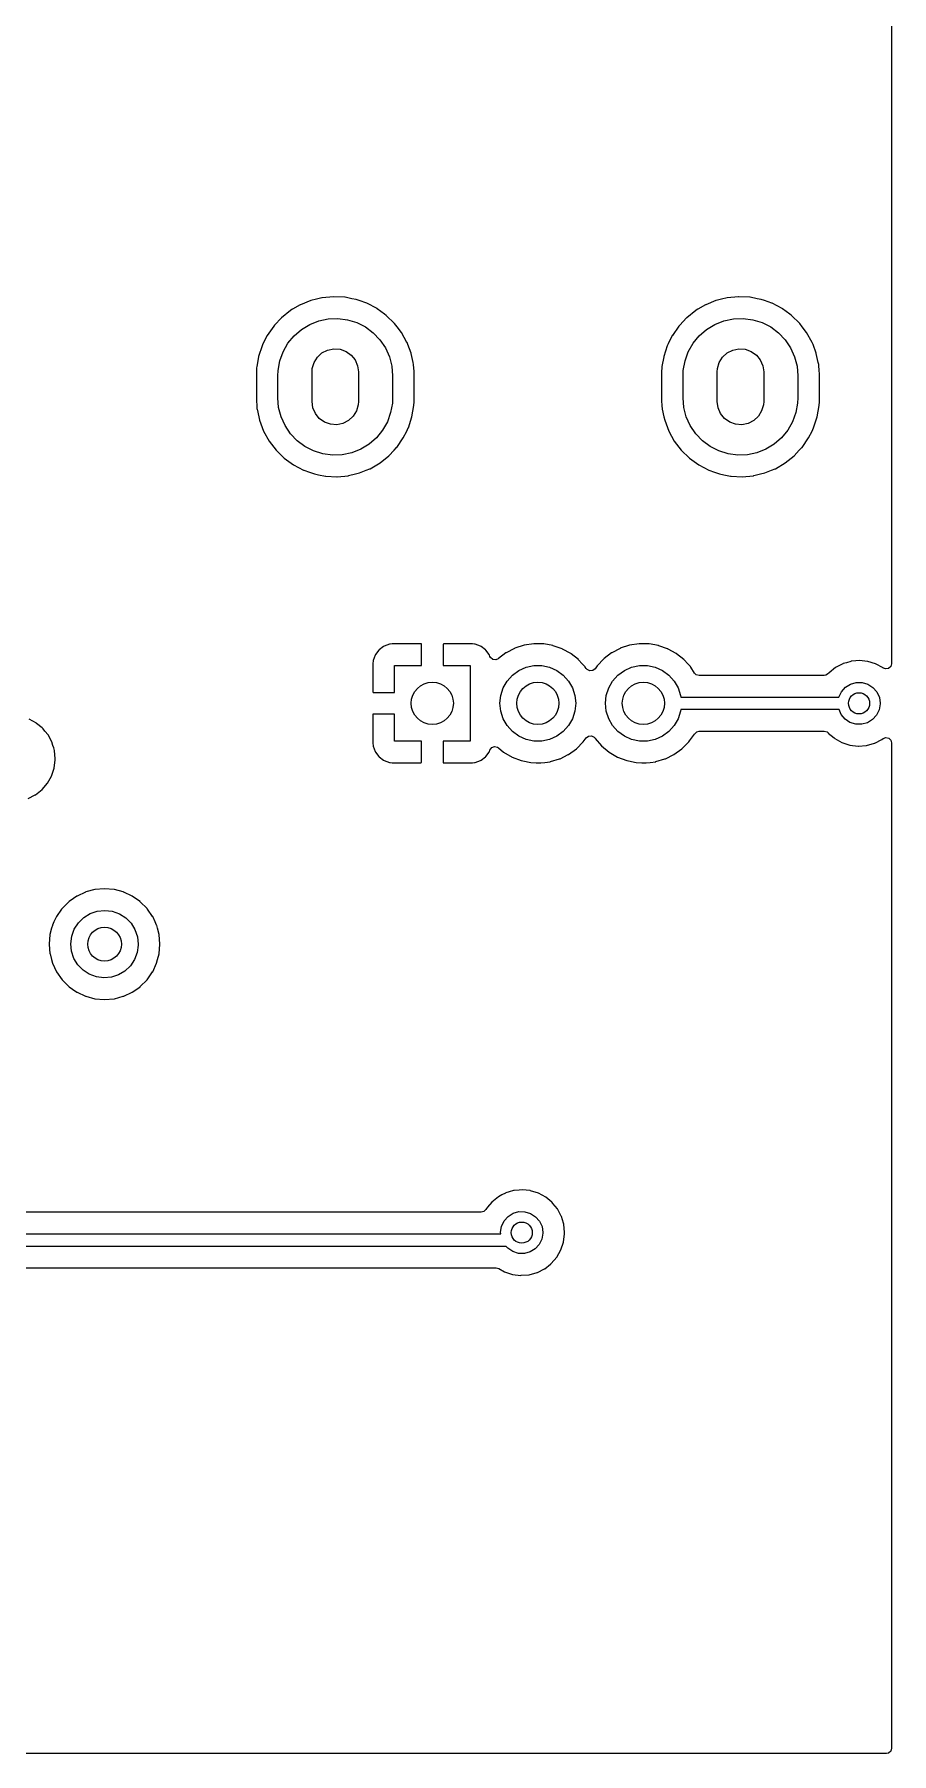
# Model space of a CAD drawing. Extents: x 123 to 292, y -246 to -33.
# Drawn here: x 271.79 to 292.1, y -246.12 to -205.4 of the extents above; entities that cross this region are included whole.
import ezdxf

# ---------------------------------------------------------------- set-up
doc = ezdxf.new("R2010")
doc.units = 0
doc.layers.add('BLACK', color=7, linetype='CONTINUOUS')

msp = doc.modelspace()

# ---------------------------------------------------------------- linework, layer by layer
at = {"layer": 'BLACK', "linetype": 'CONTINUOUS'}
for p, q in [((292.099, -117.357), (292.099, -220.306)), ((278.338, -211.703), (278.095, -211.801)), ((278.342, -211.701), (278.338, -211.703)), ((278.338, -211.703), (278.338, -211.703)), ((278.471, -211.67), (278.342, -211.701)), ((278.601, -211.638), (278.471, -211.67)), ((278.606, -211.637), (278.601, -211.638)), ((278.601, -211.638), (278.601, -211.638)), ((278.875, -211.611), (278.606, -211.637)), ((278.88, -211.611), (278.875, -211.611)), ((279.142, -211.624), (278.88, -211.611)), ((278.88, -211.611), (278.88, -211.611)), ((279.146, -211.624), (279.142, -211.624)), ((279.142, -211.624), (279.142, -211.624)), ((279.151, -211.625), (279.146, -211.624)), ((279.314, -211.658), (279.151, -211.625)), ((279.151, -211.625), (279.151, -211.625)), ((279.412, -211.677), (279.314, -211.658)), ((279.486, -211.703), (279.412, -211.677)), ((279.664, -211.766), (279.486, -211.703)), ((279.668, -211.767), (279.664, -211.766)), ((279.664, -211.766), (279.664, -211.766)), ((279.908, -211.893), (279.668, -211.767)), ((287.938, -211.703), (287.695, -211.801)), ((287.942, -211.701), (287.938, -211.703)), ((287.938, -211.703), (287.938, -211.703)), ((288.071, -211.67), (287.942, -211.701)), ((288.201, -211.638), (288.071, -211.67)), ((288.206, -211.637), (288.201, -211.638)), ((288.201, -211.638), (288.201, -211.638)), ((288.475, -211.611), (288.206, -211.637)), ((288.48, -211.611), (288.475, -211.611)), ((288.742, -211.624), (288.48, -211.611)), ((288.48, -211.611), (288.48, -211.611)), ((288.746, -211.624), (288.742, -211.624)), ((288.742, -211.624), (288.742, -211.624)), ((288.751, -211.625), (288.746, -211.624)), ((288.914, -211.658), (288.751, -211.625)), ((288.751, -211.625), (288.751, -211.625)), ((289.012, -211.677), (288.914, -211.658)), ((289.086, -211.703), (289.012, -211.677)), ((289.264, -211.766), (289.086, -211.703)), ((289.268, -211.767), (289.264, -211.766)), ((289.264, -211.766), (289.264, -211.766)), ((289.508, -211.893), (289.268, -211.767)), ((277.642, -212.113), (277.479, -212.287)), ((277.645, -212.109), (277.642, -212.113)), ((277.857, -211.94), (277.645, -212.109)), ((277.869, -211.933), (277.857, -211.94)), ((277.909, -211.91), (277.869, -211.933)), ((278.091, -211.803), (277.909, -211.91)), ((278.095, -211.801), (278.091, -211.803)), ((278.313, -212.266), (278.527, -212.181)), ((278.527, -212.181), (278.752, -212.134)), ((278.752, -212.134), (278.982, -212.126)), ((278.982, -212.126), (279.21, -212.156)), ((279.21, -212.156), (279.43, -212.224)), ((279.912, -211.896), (279.908, -211.893)), ((280.084, -212.022), (279.912, -211.896)), ((280.127, -212.053), (280.084, -212.022)), ((280.321, -212.243), (280.127, -212.053)), ((287.242, -212.113), (287.079, -212.287)), ((287.245, -212.109), (287.242, -212.113)), ((287.457, -211.94), (287.245, -212.109)), ((287.469, -211.933), (287.457, -211.94)), ((287.509, -211.91), (287.469, -211.933)), ((287.691, -211.803), (287.509, -211.91)), ((287.695, -211.801), (287.691, -211.803)), ((287.913, -212.266), (288.127, -212.181)), ((288.127, -212.181), (288.352, -212.134)), ((288.352, -212.134), (288.582, -212.126)), ((288.582, -212.126), (288.81, -212.156)), ((288.81, -212.156), (289.03, -212.224)), ((289.512, -211.896), (289.508, -211.893)), ((289.684, -212.022), (289.512, -211.896)), ((289.727, -212.053), (289.684, -212.022)), ((289.921, -212.243), (289.727, -212.053)), ((277.303, -212.534), (277.206, -212.731)), ((277.305, -212.53), (277.303, -212.534)), ((277.303, -212.534), (277.303, -212.534)), ((277.46, -212.308), (277.305, -212.53)), ((277.479, -212.287), (277.46, -212.308)), ((277.797, -212.714), (277.943, -212.536)), ((277.943, -212.536), (278.117, -212.385)), ((278.117, -212.385), (278.313, -212.266)), ((279.43, -212.224), (279.635, -212.328)), ((279.635, -212.328), (279.819, -212.465)), ((279.819, -212.465), (279.978, -212.632)), ((280.324, -212.246), (280.321, -212.243)), ((280.382, -212.322), (280.324, -212.246)), ((280.324, -212.246), (280.324, -212.246)), ((280.486, -212.458), (280.382, -212.322)), ((280.617, -212.695), (280.486, -212.458)), ((286.903, -212.534), (286.806, -212.731)), ((286.905, -212.53), (286.903, -212.534)), ((286.903, -212.534), (286.903, -212.534)), ((287.06, -212.308), (286.905, -212.53)), ((287.079, -212.287), (287.06, -212.308)), ((287.397, -212.714), (287.543, -212.536)), ((287.543, -212.536), (287.717, -212.385)), ((287.717, -212.385), (287.913, -212.266)), ((289.03, -212.224), (289.235, -212.328)), ((289.235, -212.328), (289.419, -212.465)), ((289.419, -212.465), (289.578, -212.632)), ((289.924, -212.246), (289.921, -212.243)), ((289.982, -212.322), (289.924, -212.246)), ((289.924, -212.246), (289.924, -212.246)), ((290.086, -212.458), (289.982, -212.322)), ((290.217, -212.695), (290.086, -212.458)), ((277.185, -212.773), (277.1, -213.031)), ((277.206, -212.731), (277.185, -212.773)), ((277.605, -213.13), (277.683, -212.914)), ((277.683, -212.914), (277.797, -212.714)), ((278.494, -213.043), (278.604, -212.942)), ((278.604, -212.942), (278.737, -212.875)), ((278.737, -212.875), (278.883, -212.845)), ((278.883, -212.845), (279.032, -212.856)), ((279.032, -212.856), (279.173, -212.907)), ((279.173, -212.907), (279.295, -212.993)), ((279.295, -212.993), (279.388, -213.109)), ((279.978, -212.632), (280.106, -212.823)), ((280.106, -212.823), (280.201, -213.032)), ((280.619, -212.699), (280.617, -212.695)), ((280.637, -212.747), (280.619, -212.699)), ((280.619, -212.699), (280.619, -212.699)), ((280.713, -212.949), (280.637, -212.747)), ((280.714, -212.953), (280.713, -212.949)), ((280.762, -213.17), (280.714, -212.953)), ((280.714, -212.953), (280.714, -212.953)), ((286.785, -212.773), (286.7, -213.031)), ((286.806, -212.731), (286.785, -212.773)), ((287.205, -213.13), (287.283, -212.914)), ((287.283, -212.914), (287.397, -212.714)), ((288.094, -213.043), (288.204, -212.942)), ((288.204, -212.942), (288.337, -212.875)), ((288.337, -212.875), (288.483, -212.845)), ((288.483, -212.845), (288.632, -212.856)), ((288.632, -212.856), (288.773, -212.907)), ((288.773, -212.907), (288.895, -212.993)), ((288.895, -212.993), (288.988, -213.109)), ((289.578, -212.632), (289.706, -212.823)), ((289.706, -212.823), (289.801, -213.032)), ((290.219, -212.699), (290.217, -212.695)), ((290.237, -212.747), (290.219, -212.699)), ((290.219, -212.699), (290.219, -212.699)), ((290.313, -212.949), (290.237, -212.747)), ((290.314, -212.953), (290.313, -212.949)), ((290.362, -213.17), (290.314, -212.953)), ((290.314, -212.953), (290.314, -212.953)), ((277.054, -213.298), (277.049, -213.384)), ((277.049, -213.384), (277.049, -214.073)), ((277.059, -213.265), (277.054, -213.298)), ((277.099, -213.035), (277.059, -213.265)), ((277.1, -213.031), (277.099, -213.035)), ((277.099, -213.035), (277.099, -213.035)), ((277.558, -213.484), (277.564, -213.356)), ((277.564, -213.356), (277.605, -213.13)), ((278.368, -213.394), (278.374, -213.314)), ((278.368, -214.094), (278.368, -213.394)), ((278.374, -213.314), (278.416, -213.17)), ((278.416, -213.17), (278.494, -213.043)), ((279.388, -213.109), (279.448, -213.246)), ((279.448, -213.246), (279.468, -213.394)), ((279.468, -213.394), (279.468, -214.094)), ((280.201, -213.032), (280.259, -213.255)), ((280.259, -213.255), (280.278, -213.484)), ((280.772, -213.214), (280.762, -213.17)), ((280.772, -213.218), (280.772, -213.214)), ((280.784, -213.385), (280.772, -213.218)), ((280.786, -213.415), (280.784, -213.385)), ((280.786, -214.104), (280.786, -213.415)), ((286.654, -213.298), (286.649, -213.384)), ((286.649, -213.384), (286.649, -214.073)), ((286.659, -213.265), (286.654, -213.298)), ((286.699, -213.035), (286.659, -213.265)), ((286.7, -213.031), (286.699, -213.035)), ((286.699, -213.035), (286.699, -213.035)), ((287.158, -213.484), (287.164, -213.356)), ((287.164, -213.356), (287.205, -213.13)), ((287.968, -213.394), (287.974, -213.314)), ((287.968, -214.094), (287.968, -213.394)), ((287.974, -213.314), (288.016, -213.17)), ((288.016, -213.17), (288.094, -213.043)), ((288.988, -213.109), (289.048, -213.246)), ((289.048, -213.246), (289.068, -213.394)), ((289.068, -213.394), (289.068, -214.094)), ((289.801, -213.032), (289.859, -213.255)), ((289.859, -213.255), (289.878, -213.484)), ((290.372, -213.214), (290.362, -213.17)), ((290.372, -213.218), (290.372, -213.214)), ((290.384, -213.385), (290.372, -213.218)), ((290.387, -213.415), (290.384, -213.385)), ((290.387, -214.104), (290.387, -213.415)), ((277.558, -214.004), (277.558, -213.484)), ((280.278, -213.484), (280.278, -214.004)), ((287.158, -214.004), (287.158, -213.484)), ((289.878, -213.484), (289.878, -214.004)), ((277.049, -214.073), (277.05, -214.075)), ((277.05, -214.075), (277.05, -214.075)), ((277.05, -214.075), (277.058, -214.186)), ((277.058, -214.186), (277.064, -214.274)), ((277.577, -214.233), (277.558, -214.004)), ((278.388, -214.242), (278.368, -214.094)), ((279.462, -214.174), (279.42, -214.318)), ((279.468, -214.094), (279.462, -214.174)), ((280.272, -214.132), (280.231, -214.358)), ((280.278, -214.004), (280.272, -214.132)), ((280.736, -214.457), (280.782, -214.19)), ((280.782, -214.19), (280.786, -214.104)), ((286.649, -214.073), (286.65, -214.075)), ((286.65, -214.075), (286.658, -214.186)), ((286.65, -214.075), (286.65, -214.075)), ((286.658, -214.186), (286.664, -214.274)), ((287.177, -214.233), (287.158, -214.004)), ((287.988, -214.242), (287.968, -214.094)), ((289.062, -214.174), (289.02, -214.318)), ((289.068, -214.094), (289.062, -214.174)), ((289.872, -214.132), (289.831, -214.358)), ((289.878, -214.004), (289.872, -214.132)), ((290.336, -214.457), (290.382, -214.19)), ((290.382, -214.19), (290.387, -214.104)), ((277.064, -214.274), (277.065, -214.279)), ((277.065, -214.279), (277.065, -214.279)), ((277.065, -214.279), (277.104, -214.457)), ((277.104, -214.457), (277.123, -214.539)), ((277.123, -214.539), (277.219, -214.793)), ((277.635, -214.456), (277.577, -214.233)), ((277.73, -214.665), (277.635, -214.456)), ((278.448, -214.379), (278.388, -214.242)), ((278.541, -214.495), (278.448, -214.379)), ((278.663, -214.581), (278.541, -214.495)), ((278.804, -214.632), (278.663, -214.581)), ((278.953, -214.643), (278.804, -214.632)), ((279.099, -214.613), (278.953, -214.643)), ((279.232, -214.546), (279.099, -214.613)), ((279.342, -214.445), (279.232, -214.546)), ((279.42, -214.318), (279.342, -214.445)), ((280.153, -214.574), (280.039, -214.774)), ((280.231, -214.358), (280.153, -214.574)), ((280.651, -214.715), (280.736, -214.457)), ((286.664, -214.274), (286.665, -214.279)), ((286.665, -214.279), (286.665, -214.279)), ((286.665, -214.279), (286.704, -214.457)), ((286.704, -214.457), (286.723, -214.539)), ((286.723, -214.539), (286.819, -214.793)), ((287.235, -214.456), (287.177, -214.233)), ((287.33, -214.665), (287.235, -214.456)), ((288.048, -214.379), (287.988, -214.242)), ((288.141, -214.495), (288.048, -214.379)), ((288.263, -214.581), (288.141, -214.495)), ((288.404, -214.632), (288.263, -214.581)), ((288.553, -214.643), (288.404, -214.632)), ((288.699, -214.613), (288.553, -214.643)), ((288.832, -214.546), (288.699, -214.613)), ((288.942, -214.445), (288.832, -214.546)), ((289.02, -214.318), (288.942, -214.445)), ((289.753, -214.574), (289.639, -214.774)), ((289.831, -214.358), (289.753, -214.574)), ((290.251, -214.715), (290.336, -214.457)), ((277.219, -214.793), (277.35, -215.03)), ((277.35, -215.03), (277.515, -215.245)), ((277.858, -214.856), (277.73, -214.665)), ((278.017, -215.023), (277.858, -214.856)), ((278.201, -215.16), (278.017, -215.023)), ((279.893, -214.952), (279.719, -215.103)), ((280.039, -214.774), (279.893, -214.952)), ((280.376, -215.18), (280.531, -214.958)), ((280.531, -214.958), (280.613, -214.793)), ((280.613, -214.793), (280.649, -214.719)), ((280.649, -214.719), (280.651, -214.715)), ((280.649, -214.719), (280.649, -214.719)), ((286.819, -214.793), (286.95, -215.03)), ((286.95, -215.03), (287.115, -215.245)), ((287.458, -214.856), (287.33, -214.665)), ((287.617, -215.023), (287.458, -214.856)), ((287.801, -215.16), (287.617, -215.023)), ((289.493, -214.952), (289.319, -215.103)), ((289.639, -214.774), (289.493, -214.952)), ((289.976, -215.18), (290.131, -214.958)), ((290.131, -214.958), (290.213, -214.793)), ((290.213, -214.793), (290.249, -214.719)), ((290.249, -214.719), (290.251, -214.715)), ((290.249, -214.719), (290.249, -214.719)), ((277.515, -215.245), (277.709, -215.435)), ((277.709, -215.435), (277.928, -215.595)), ((278.406, -215.264), (278.201, -215.16)), ((278.626, -215.332), (278.406, -215.264)), ((278.854, -215.362), (278.626, -215.332)), ((279.084, -215.354), (278.854, -215.362)), ((279.309, -215.307), (279.084, -215.354)), ((279.523, -215.222), (279.309, -215.307)), ((279.719, -215.103), (279.523, -215.222)), ((279.979, -215.548), (280.191, -215.379)), ((280.191, -215.379), (280.312, -215.249)), ((280.312, -215.249), (280.373, -215.184)), ((280.373, -215.184), (280.376, -215.18)), ((280.373, -215.184), (280.373, -215.184)), ((287.115, -215.245), (287.309, -215.435)), ((287.309, -215.435), (287.528, -215.595)), ((288.006, -215.264), (287.801, -215.16)), ((288.226, -215.332), (288.006, -215.264)), ((288.454, -215.362), (288.226, -215.332)), ((288.684, -215.354), (288.454, -215.362)), ((288.909, -215.307), (288.684, -215.354)), ((289.123, -215.222), (288.909, -215.307)), ((289.319, -215.103), (289.123, -215.222)), ((289.579, -215.548), (289.791, -215.379)), ((289.791, -215.379), (289.912, -215.249)), ((289.912, -215.249), (289.973, -215.184)), ((289.973, -215.184), (289.976, -215.18)), ((289.973, -215.184), (289.973, -215.184)), ((277.928, -215.595), (278.168, -215.721)), ((278.168, -215.721), (278.172, -215.722)), ((278.172, -215.722), (278.172, -215.722)), ((278.172, -215.722), (278.305, -215.769)), ((278.305, -215.769), (278.424, -215.811)), ((278.424, -215.811), (278.522, -215.83)), ((278.522, -215.83), (278.685, -215.863)), ((278.961, -215.877), (279.23, -215.851)), ((279.23, -215.851), (279.235, -215.85)), ((279.235, -215.85), (279.395, -215.811)), ((279.235, -215.85), (279.235, -215.85)), ((279.395, -215.811), (279.494, -215.787)), ((279.494, -215.787), (279.653, -215.722)), ((279.653, -215.722), (279.741, -215.687)), ((279.741, -215.687), (279.745, -215.685)), ((279.741, -215.687), (279.741, -215.687)), ((279.745, -215.685), (279.979, -215.548)), ((287.528, -215.595), (287.768, -215.721)), ((287.768, -215.721), (287.772, -215.722)), ((287.772, -215.722), (287.772, -215.722)), ((287.772, -215.722), (287.905, -215.769)), ((287.905, -215.769), (288.024, -215.811)), ((288.024, -215.811), (288.122, -215.83)), ((288.122, -215.83), (288.285, -215.863)), ((288.561, -215.877), (288.83, -215.851)), ((288.83, -215.851), (288.835, -215.85)), ((288.835, -215.85), (288.995, -215.811)), ((288.835, -215.85), (288.835, -215.85)), ((288.995, -215.811), (289.094, -215.787)), ((289.094, -215.787), (289.253, -215.722)), ((289.253, -215.722), (289.341, -215.687)), ((289.341, -215.687), (289.345, -215.685)), ((289.341, -215.687), (289.341, -215.687)), ((289.345, -215.685), (289.579, -215.548)), ((278.685, -215.863), (278.685, -215.863)), ((278.685, -215.863), (278.69, -215.864)), ((278.69, -215.864), (278.694, -215.864)), ((278.694, -215.864), (278.694, -215.864)), ((278.694, -215.864), (278.956, -215.877)), ((278.956, -215.877), (278.956, -215.877)), ((278.956, -215.877), (278.961, -215.877)), ((288.285, -215.863), (288.285, -215.863)), ((288.285, -215.863), (288.29, -215.864)), ((288.29, -215.864), (288.294, -215.864)), ((288.294, -215.864), (288.294, -215.864)), ((288.294, -215.864), (288.556, -215.877)), ((288.556, -215.877), (288.556, -215.877)), ((288.556, -215.877), (288.561, -215.877)), ((280.064, -219.899), (279.962, -219.976)), ((280.08, -219.891), (280.064, -219.899)), ((280.2, -219.846), (280.08, -219.891)), ((280.216, -219.842), (280.2, -219.846)), ((280.267, -219.836), (280.216, -219.842)), ((280.273, -219.836), (280.267, -219.836)), ((280.95, -219.836), (280.273, -219.836)), ((280.958, -219.838), (280.95, -219.836)), ((280.96, -219.839), (280.958, -219.838)), ((280.964, -219.854), (280.96, -219.839)), ((280.964, -220.344), (280.964, -219.854)), ((281.474, -219.842), (281.472, -219.85)), ((281.472, -219.85), (281.472, -220.344)), ((281.475, -219.84), (281.474, -219.842)), ((281.49, -219.836), (281.475, -219.84)), ((282.163, -219.836), (281.49, -219.836)), ((282.169, -219.836), (282.163, -219.836)), ((282.22, -219.842), (282.169, -219.836)), ((282.236, -219.846), (282.22, -219.842)), ((282.356, -219.891), (282.236, -219.846)), ((282.372, -219.899), (282.356, -219.891)), ((282.474, -219.976), (282.372, -219.899)), ((283.39, -219.869), (283.17, -219.941)), ((283.619, -219.834), (283.39, -219.869)), ((283.625, -219.834), (283.619, -219.834)), ((283.774, -219.836), (283.625, -219.834)), ((283.625, -219.834), (283.625, -219.834)), ((283.851, -219.837), (283.774, -219.836)), ((283.856, -219.838), (283.851, -219.837)), ((284.074, -219.877), (283.856, -219.838)), ((283.856, -219.838), (283.856, -219.838)), ((284.079, -219.878), (284.074, -219.877)), ((284.074, -219.877), (284.074, -219.877)), ((284.084, -219.879), (284.079, -219.878)), ((284.292, -219.953), (284.084, -219.879)), ((284.084, -219.879), (284.084, -219.879)), ((285.89, -219.869), (285.67, -219.941)), ((286.119, -219.834), (285.89, -219.869)), ((286.125, -219.834), (286.119, -219.834)), ((286.274, -219.836), (286.125, -219.834)), ((286.125, -219.834), (286.125, -219.834)), ((286.351, -219.837), (286.274, -219.836)), ((286.356, -219.838), (286.351, -219.837)), ((286.574, -219.877), (286.356, -219.838)), ((286.356, -219.838), (286.356, -219.838)), ((286.579, -219.878), (286.574, -219.877)), ((286.574, -219.877), (286.574, -219.877)), ((286.584, -219.879), (286.579, -219.878)), ((286.792, -219.953), (286.584, -219.879)), ((286.584, -219.879), (286.584, -219.879)), ((279.816, -220.242), (279.81, -220.293)), ((279.81, -220.293), (279.81, -220.299)), ((279.81, -220.299), (279.81, -220.972)), ((279.82, -220.226), (279.816, -220.242)), ((279.865, -220.106), (279.82, -220.226)), ((279.873, -220.09), (279.865, -220.106)), ((279.95, -219.988), (279.873, -220.09)), ((279.962, -219.976), (279.95, -219.988)), ((282.486, -219.988), (282.474, -219.976)), ((282.563, -220.09), (282.486, -219.988)), ((282.571, -220.106), (282.563, -220.09)), ((282.582, -220.134), (282.571, -220.106)), ((282.595, -220.159), (282.582, -220.134)), ((282.649, -220.205), (282.595, -220.159)), ((282.719, -220.214), (282.649, -220.205)), ((282.779, -220.186), (282.719, -220.214)), ((282.78, -220.187), (282.779, -220.186)), ((282.789, -220.18), (282.78, -220.187)), ((282.961, -220.051), (282.789, -220.18)), ((282.965, -220.048), (282.961, -220.051)), ((282.961, -220.051), (282.961, -220.051)), ((282.969, -220.046), (282.965, -220.048)), ((283.166, -219.943), (282.969, -220.046)), ((283.17, -219.941), (283.166, -219.943)), ((283.166, -219.943), (283.166, -219.943)), ((284.297, -219.955), (284.292, -219.953)), ((284.292, -219.953), (284.292, -219.953)), ((284.302, -219.957), (284.297, -219.955)), ((284.496, -220.064), (284.302, -219.957)), ((284.302, -219.957), (284.302, -219.957)), ((284.5, -220.067), (284.496, -220.064)), ((284.496, -220.064), (284.496, -220.064)), ((284.504, -220.07), (284.5, -220.067)), ((284.678, -220.207), (284.504, -220.07)), ((284.504, -220.07), (284.504, -220.07)), ((284.682, -220.21), (284.678, -220.207)), ((284.678, -220.207), (284.678, -220.207)), ((284.769, -220.306), (284.682, -220.21)), ((284.831, -220.374), (284.769, -220.306)), ((285.16, -220.313), (285.12, -220.355)), ((285.242, -220.226), (285.16, -220.313)), ((285.28, -220.187), (285.242, -220.226)), ((285.289, -220.18), (285.28, -220.187)), ((285.461, -220.051), (285.289, -220.18)), ((285.465, -220.048), (285.461, -220.051)), ((285.461, -220.051), (285.461, -220.051)), ((285.469, -220.046), (285.465, -220.048)), ((285.666, -219.943), (285.469, -220.046)), ((285.67, -219.941), (285.666, -219.943)), ((285.666, -219.943), (285.666, -219.943)), ((286.797, -219.955), (286.792, -219.953)), ((286.792, -219.953), (286.792, -219.953)), ((286.802, -219.957), (286.797, -219.955)), ((286.996, -220.064), (286.802, -219.957)), ((286.802, -219.957), (286.802, -219.957)), ((287, -220.067), (286.996, -220.064)), ((286.996, -220.064), (286.996, -220.064)), ((287.004, -220.07), (287, -220.067)), ((287.178, -220.207), (287.004, -220.07)), ((287.004, -220.07), (287.004, -220.07)), ((287.182, -220.21), (287.178, -220.207)), ((287.178, -220.207), (287.178, -220.207)), ((287.269, -220.306), (287.182, -220.21)), ((287.331, -220.374), (287.269, -220.306)), ((290.894, -220.333), (290.773, -220.396)), ((290.943, -220.307), (290.894, -220.333)), ((290.948, -220.304), (290.943, -220.307)), ((290.943, -220.307), (290.943, -220.307)), ((291.027, -220.281), (290.948, -220.304)), ((291.132, -220.25), (291.027, -220.281)), ((291.138, -220.249), (291.132, -220.25)), ((291.132, -220.25), (291.132, -220.25)), ((291.144, -220.248), (291.138, -220.249)), ((291.253, -220.238), (291.144, -220.248)), ((291.144, -220.248), (291.144, -220.248)), ((291.335, -220.231), (291.253, -220.238)), ((291.341, -220.231), (291.335, -220.231)), ((291.526, -220.251), (291.341, -220.231)), ((291.341, -220.231), (291.341, -220.231)), ((291.532, -220.251), (291.526, -220.251)), ((291.526, -220.251), (291.526, -220.251)), ((291.721, -220.31), (291.532, -220.251)), ((291.895, -220.404), (291.721, -220.31)), ((292.099, -220.306), (292.079, -220.374)), ((280.318, -220.99), (280.318, -220.344)), ((280.318, -220.344), (280.964, -220.344)), ((281.472, -220.344), (282.118, -220.344)), ((282.118, -220.344), (282.118, -222.144)), ((282.896, -220.878), (282.99, -220.715)), ((282.99, -220.715), (283.116, -220.575)), ((283.116, -220.575), (283.268, -220.465)), ((283.268, -220.465), (283.44, -220.388)), ((283.44, -220.388), (283.624, -220.349)), ((283.624, -220.349), (283.812, -220.349)), ((283.812, -220.349), (283.996, -220.388)), ((283.996, -220.388), (284.168, -220.465)), ((284.168, -220.465), (284.32, -220.575)), ((284.32, -220.575), (284.446, -220.715)), ((284.446, -220.715), (284.54, -220.878)), ((284.838, -220.382), (284.831, -220.374)), ((284.841, -220.386), (284.838, -220.382)), ((284.863, -220.421), (284.841, -220.386)), ((284.841, -220.386), (284.841, -220.386)), ((284.884, -220.445), (284.863, -220.421)), ((284.947, -220.476), (284.884, -220.445)), ((285.018, -220.468), (284.947, -220.476)), ((285.073, -220.423), (285.018, -220.468)), ((285.12, -220.355), (285.073, -220.423)), ((285.396, -220.878), (285.49, -220.715)), ((285.49, -220.715), (285.616, -220.575)), ((285.616, -220.575), (285.768, -220.465)), ((285.768, -220.465), (285.94, -220.388)), ((285.94, -220.388), (286.124, -220.349)), ((286.124, -220.349), (286.312, -220.349)), ((286.312, -220.349), (286.496, -220.388)), ((286.496, -220.388), (286.668, -220.465)), ((286.668, -220.465), (286.82, -220.575)), ((286.82, -220.575), (286.946, -220.715)), ((286.946, -220.715), (287.04, -220.878)), ((287.338, -220.382), (287.331, -220.374)), ((287.341, -220.386), (287.338, -220.382)), ((287.432, -220.528), (287.341, -220.386)), ((287.341, -220.386), (287.341, -220.386)), ((287.47, -220.565), (287.432, -220.528)), ((287.538, -220.585), (287.47, -220.565)), ((290.505, -220.585), (287.538, -220.585)), ((290.543, -220.58), (290.505, -220.585)), ((290.602, -220.54), (290.543, -220.58)), ((290.615, -220.525), (290.602, -220.54)), ((290.619, -220.52), (290.615, -220.525)), ((290.773, -220.396), (290.619, -220.52)), ((291.899, -220.408), (291.895, -220.404)), ((291.903, -220.41), (291.899, -220.408)), ((291.956, -220.43), (291.903, -220.41)), ((292.026, -220.42), (291.956, -220.43)), ((292.079, -220.374), (292.026, -220.42)), ((279.81, -220.972), (279.814, -220.987)), ((279.814, -220.987), (279.816, -220.988)), ((279.816, -220.988), (279.824, -220.99)), ((279.824, -220.99), (280.318, -220.99)), ((282.818, -221.244), (282.838, -221.057)), ((282.838, -221.057), (282.896, -220.878)), ((284.54, -220.878), (284.598, -221.057)), ((284.598, -221.057), (284.618, -221.244)), ((285.318, -221.244), (285.338, -221.057)), ((285.338, -221.057), (285.396, -220.878)), ((287.04, -220.878), (287.098, -221.057)), ((287.098, -221.057), (287.102, -221.094)), ((287.102, -221.094), (290.852, -221.094)), ((290.852, -221.094), (290.91, -220.969)), ((290.91, -220.969), (291.004, -220.863)), ((291.004, -220.863), (291.124, -220.788)), ((291.124, -220.788), (291.26, -220.749)), ((291.26, -220.749), (291.402, -220.749)), ((291.402, -220.749), (291.538, -220.79)), ((291.538, -220.79), (291.657, -220.867)), ((291.657, -220.867), (291.749, -220.975)), ((291.749, -220.975), (291.808, -221.104)), ((291.808, -221.104), (291.828, -221.244)), ((279.812, -221.504), (279.81, -221.512)), ((279.81, -221.512), (279.81, -222.189)), ((279.813, -221.502), (279.812, -221.504)), ((279.828, -221.498), (279.813, -221.502)), ((280.318, -221.498), (279.828, -221.498)), ((280.318, -222.144), (280.318, -221.498)), ((282.838, -221.431), (282.818, -221.244)), ((282.896, -221.61), (282.838, -221.431)), ((284.598, -221.431), (284.54, -221.61)), ((284.618, -221.244), (284.598, -221.431)), ((285.338, -221.431), (285.318, -221.244)), ((285.396, -221.61), (285.338, -221.431)), ((287.098, -221.431), (287.04, -221.61)), ((287.102, -221.394), (287.098, -221.431)), ((290.853, -221.394), (287.102, -221.394)), ((290.904, -221.508), (290.853, -221.394)), ((290.995, -221.617), (290.904, -221.508)), ((291.743, -221.524), (291.647, -221.629)), ((291.804, -221.396), (291.743, -221.524)), ((291.828, -221.256), (291.804, -221.396)), ((291.828, -221.244), (291.828, -221.256)), ((271.839, -221.715), (271.665, -221.621)), ((271.843, -221.719), (271.839, -221.715)), ((271.973, -221.826), (271.843, -221.719)), ((271.843, -221.719), (271.843, -221.719)), ((271.991, -221.841), (271.973, -221.826)), ((271.995, -221.846), (271.991, -221.841)), ((272.041, -221.903), (271.995, -221.846)), ((271.995, -221.846), (271.995, -221.846)), ((272.116, -221.994), (272.041, -221.903)), ((282.99, -221.773), (282.896, -221.61)), ((283.116, -221.913), (282.99, -221.773)), ((283.268, -222.023), (283.116, -221.913)), ((284.32, -221.913), (284.168, -222.023)), ((284.446, -221.773), (284.32, -221.913)), ((284.54, -221.61), (284.446, -221.773)), ((285.49, -221.773), (285.396, -221.61)), ((285.616, -221.913), (285.49, -221.773)), ((285.768, -222.023), (285.616, -221.913)), ((286.82, -221.913), (286.668, -222.023)), ((286.946, -221.773), (286.82, -221.913)), ((287.04, -221.61), (286.946, -221.773)), ((287.429, -221.972), (287.432, -221.967)), ((287.432, -221.967), (287.434, -221.964)), ((287.434, -221.964), (287.486, -221.916)), ((287.486, -221.916), (287.542, -221.903)), ((287.542, -221.903), (290.502, -221.903)), ((290.502, -221.903), (290.571, -221.923)), ((290.571, -221.923), (290.593, -221.941)), ((290.593, -221.941), (290.595, -221.943)), ((290.595, -221.943), (290.599, -221.948)), ((290.599, -221.948), (290.67, -222.008)), ((291.113, -221.695), (290.995, -221.617)), ((291.248, -221.738), (291.113, -221.695)), ((291.39, -221.74), (291.248, -221.738)), ((291.527, -221.703), (291.39, -221.74)), ((291.647, -221.629), (291.527, -221.703)), ((272.209, -222.169), (272.116, -221.994)), ((272.215, -222.189), (272.209, -222.169)), ((272.231, -222.242), (272.215, -222.189)), ((272.248, -222.298), (272.231, -222.242)), ((272.266, -222.358), (272.248, -222.298)), ((272.285, -222.555), (272.266, -222.358)), ((279.81, -222.189), (279.81, -222.195)), ((279.81, -222.195), (279.816, -222.246)), ((279.816, -222.246), (279.82, -222.262)), ((279.82, -222.262), (279.865, -222.382)), ((280.964, -222.144), (280.318, -222.144)), ((280.964, -222.638), (280.964, -222.144)), ((282.118, -222.144), (281.472, -222.144)), ((281.472, -222.144), (281.472, -222.634)), ((282.571, -222.382), (282.583, -222.35)), ((282.583, -222.35), (282.626, -222.293)), ((282.626, -222.293), (282.692, -222.269)), ((282.692, -222.269), (282.762, -222.284)), ((282.762, -222.284), (282.782, -222.297)), ((282.782, -222.297), (282.907, -222.402)), ((283.44, -222.1), (283.268, -222.023)), ((283.624, -222.139), (283.44, -222.1)), ((283.812, -222.139), (283.624, -222.139)), ((283.996, -222.1), (283.812, -222.139)), ((284.168, -222.023), (283.996, -222.1)), ((284.442, -222.458), (284.63, -222.323)), ((284.63, -222.323), (284.794, -222.16)), ((284.794, -222.16), (284.863, -222.064)), ((284.863, -222.064), (284.919, -222.02)), ((284.919, -222.02), (284.99, -222.014)), ((284.99, -222.014), (285.053, -222.047)), ((285.053, -222.047), (285.073, -222.072)), ((285.073, -222.072), (285.075, -222.074)), ((285.075, -222.074), (285.075, -222.074)), ((285.075, -222.074), (285.078, -222.079)), ((285.078, -222.079), (285.229, -222.254)), ((285.229, -222.254), (285.407, -222.402)), ((285.94, -222.1), (285.768, -222.023)), ((286.124, -222.139), (285.94, -222.1)), ((286.312, -222.139), (286.124, -222.139)), ((286.496, -222.1), (286.312, -222.139)), ((286.668, -222.023), (286.496, -222.1)), ((286.942, -222.458), (287.13, -222.323)), ((287.13, -222.323), (287.294, -222.16)), ((287.294, -222.16), (287.314, -222.132)), ((287.314, -222.132), (287.426, -221.976)), ((287.426, -221.976), (287.429, -221.972)), ((287.426, -221.976), (287.426, -221.976)), ((290.67, -222.008), (290.735, -222.064)), ((290.735, -222.064), (290.75, -222.076)), ((290.75, -222.076), (290.922, -222.173)), ((290.922, -222.173), (291.11, -222.234)), ((291.11, -222.234), (291.307, -222.257)), ((291.307, -222.257), (291.313, -222.257)), ((291.313, -222.257), (291.498, -222.242)), ((291.313, -222.257), (291.313, -222.257)), ((291.498, -222.242), (291.498, -222.242)), ((291.498, -222.242), (291.504, -222.242)), ((291.504, -222.242), (291.694, -222.189)), ((291.694, -222.189), (291.7, -222.186)), ((291.7, -222.186), (291.865, -222.102)), ((291.7, -222.186), (291.7, -222.186)), ((291.865, -222.102), (291.871, -222.1)), ((291.865, -222.102), (291.865, -222.102)), ((291.871, -222.1), (291.896, -222.08)), ((291.896, -222.08), (291.962, -222.054)), ((291.962, -222.054), (292.032, -222.068)), ((292.032, -222.068), (292.083, -222.117)), ((292.083, -222.117), (292.099, -222.179)), ((292.099, -222.179), (292.099, -245.999)), ((272.198, -222.967), (272.26, -222.779)), ((272.26, -222.779), (272.285, -222.583)), ((272.285, -222.558), (272.285, -222.555)), ((272.285, -222.569), (272.285, -222.558)), ((272.285, -222.558), (272.285, -222.558)), ((272.285, -222.583), (272.285, -222.569)), ((279.865, -222.382), (279.873, -222.398)), ((279.873, -222.398), (279.95, -222.5)), ((279.95, -222.5), (279.962, -222.512)), ((279.962, -222.512), (280.064, -222.589)), ((280.064, -222.589), (280.08, -222.597)), ((280.08, -222.597), (280.2, -222.642)), ((280.2, -222.642), (280.216, -222.646)), ((280.216, -222.646), (280.267, -222.652)), ((280.267, -222.652), (280.273, -222.652)), ((280.273, -222.652), (280.946, -222.652)), ((280.946, -222.652), (280.961, -222.648)), ((280.961, -222.648), (280.962, -222.646)), ((280.962, -222.646), (280.964, -222.638)), ((281.472, -222.634), (281.476, -222.649)), ((281.476, -222.649), (281.478, -222.65)), ((281.478, -222.65), (281.486, -222.652)), ((281.486, -222.652), (282.163, -222.652)), ((282.163, -222.652), (282.169, -222.652)), ((282.169, -222.652), (282.22, -222.646)), ((282.22, -222.646), (282.236, -222.642)), ((282.236, -222.642), (282.356, -222.597)), ((282.356, -222.597), (282.372, -222.589)), ((282.372, -222.589), (282.474, -222.512)), ((282.474, -222.512), (282.486, -222.5)), ((282.486, -222.5), (282.563, -222.398)), ((282.563, -222.398), (282.571, -222.382)), ((282.907, -222.402), (283.107, -222.519)), ((283.107, -222.519), (283.324, -222.601)), ((283.324, -222.601), (283.329, -222.602)), ((283.329, -222.602), (283.329, -222.602)), ((283.329, -222.602), (283.362, -222.609)), ((283.362, -222.609), (283.551, -222.647)), ((283.551, -222.647), (283.68, -222.652)), ((283.68, -222.652), (283.777, -222.656)), ((283.777, -222.656), (283.777, -222.656)), ((283.777, -222.656), (283.782, -222.656)), ((283.782, -222.656), (283.787, -222.655)), ((283.787, -222.655), (283.88, -222.643)), ((283.787, -222.655), (283.787, -222.655)), ((283.88, -222.643), (284.012, -222.626)), ((284.012, -222.626), (284.017, -222.625)), ((284.017, -222.625), (284.229, -222.561)), ((284.017, -222.625), (284.017, -222.625)), ((284.229, -222.561), (284.234, -222.56)), ((284.234, -222.56), (284.244, -222.555)), ((284.244, -222.555), (284.437, -222.46)), ((284.437, -222.46), (284.442, -222.458)), ((284.437, -222.46), (284.437, -222.46)), ((285.407, -222.402), (285.607, -222.519)), ((285.607, -222.519), (285.824, -222.601)), ((285.824, -222.601), (285.829, -222.602)), ((285.829, -222.602), (285.829, -222.602)), ((285.829, -222.602), (285.862, -222.609)), ((285.862, -222.609), (286.051, -222.647)), ((286.051, -222.647), (286.18, -222.652)), ((286.18, -222.652), (286.277, -222.656)), ((286.277, -222.656), (286.277, -222.656)), ((286.277, -222.656), (286.282, -222.656)), ((286.282, -222.656), (286.287, -222.655)), ((286.287, -222.655), (286.38, -222.643)), ((286.287, -222.655), (286.287, -222.655)), ((286.38, -222.643), (286.512, -222.626)), ((286.512, -222.626), (286.517, -222.625)), ((286.517, -222.625), (286.729, -222.561)), ((286.517, -222.625), (286.517, -222.625)), ((286.729, -222.561), (286.734, -222.56)), ((286.734, -222.56), (286.744, -222.555)), ((286.744, -222.555), (286.937, -222.46)), ((286.937, -222.46), (286.942, -222.458)), ((286.937, -222.46), (286.937, -222.46)), ((271.971, -223.289), (272.1, -223.139)), ((272.1, -223.139), (272.198, -222.967)), ((271.644, -223.497), (271.809, -223.413)), ((271.809, -223.413), (271.815, -223.41)), ((271.809, -223.413), (271.809, -223.413)), ((271.815, -223.41), (271.971, -223.289)), ((272.609, -225.943), (272.447, -226.105)), ((272.613, -225.94), (272.609, -225.943)), ((272.719, -225.866), (272.613, -225.94)), ((272.613, -225.94), (272.613, -225.94)), ((272.796, -225.811), (272.719, -225.866)), ((272.801, -225.809), (272.796, -225.811)), ((272.999, -225.717), (272.801, -225.809)), ((272.801, -225.809), (272.801, -225.809)), ((273.004, -225.715), (272.999, -225.717)), ((272.999, -225.717), (272.999, -225.717)), ((273.009, -225.713), (273.004, -225.715)), ((273.22, -225.657), (273.009, -225.713)), ((273.009, -225.713), (273.009, -225.713)), ((273.225, -225.655), (273.22, -225.657)), ((273.22, -225.657), (273.22, -225.657)), ((273.453, -225.636), (273.225, -225.655)), ((273.681, -225.655), (273.453, -225.636)), ((273.686, -225.657), (273.681, -225.655)), ((273.897, -225.713), (273.686, -225.657)), ((273.686, -225.657), (273.686, -225.657)), ((273.902, -225.715), (273.897, -225.713)), ((273.897, -225.713), (273.897, -225.713)), ((273.907, -225.717), (273.902, -225.715)), ((274.105, -225.809), (273.907, -225.717)), ((273.907, -225.717), (273.907, -225.717)), ((274.11, -225.811), (274.105, -225.809)), ((274.105, -225.809), (274.105, -225.809)), ((274.187, -225.866), (274.11, -225.811)), ((274.293, -225.94), (274.187, -225.866)), ((274.297, -225.943), (274.293, -225.94)), ((274.293, -225.94), (274.293, -225.94)), ((274.459, -226.105), (274.297, -225.943)), ((272.254, -226.423), (272.219, -226.5)), ((272.313, -226.297), (272.254, -226.423)), ((272.315, -226.292), (272.313, -226.297)), ((272.313, -226.297), (272.313, -226.297)), ((272.435, -226.122), (272.315, -226.292)), ((272.444, -226.109), (272.435, -226.122)), ((272.447, -226.105), (272.444, -226.109)), ((272.444, -226.109), (272.444, -226.109)), ((272.736, -226.593), (272.833, -226.443)), ((272.833, -226.443), (272.96, -226.319)), ((272.96, -226.319), (273.112, -226.225)), ((273.112, -226.225), (273.281, -226.168)), ((273.281, -226.168), (273.459, -226.149)), ((273.459, -226.149), (273.636, -226.17)), ((273.636, -226.17), (273.804, -226.23)), ((273.804, -226.23), (273.954, -226.326)), ((273.954, -226.326), (274.08, -226.452)), ((274.462, -226.109), (274.459, -226.105)), ((274.471, -226.122), (274.462, -226.109)), ((274.462, -226.109), (274.462, -226.109)), ((274.591, -226.292), (274.471, -226.122)), ((274.593, -226.297), (274.591, -226.292)), ((274.652, -226.423), (274.593, -226.297)), ((274.593, -226.297), (274.593, -226.297)), ((274.687, -226.5), (274.652, -226.423)), ((272.159, -226.721), (272.14, -226.949)), ((272.199, -226.574), (272.159, -226.721)), ((272.217, -226.505), (272.199, -226.574)), ((272.219, -226.5), (272.217, -226.505)), ((272.217, -226.505), (272.217, -226.505)), ((272.653, -226.938), (272.675, -226.761)), ((272.675, -226.761), (272.736, -226.593)), ((274.08, -226.452), (274.174, -226.603)), ((274.174, -226.603), (274.233, -226.772)), ((274.233, -226.772), (274.253, -226.949)), ((274.689, -226.505), (274.687, -226.5)), ((274.707, -226.574), (274.689, -226.505)), ((274.689, -226.505), (274.689, -226.505)), ((274.747, -226.721), (274.707, -226.574)), ((274.766, -226.949), (274.747, -226.721)), ((272.14, -226.949), (272.159, -227.177)), ((272.159, -227.177), (272.161, -227.182)), ((272.161, -227.182), (272.161, -227.182)), ((272.161, -227.182), (272.195, -227.311)), ((272.67, -227.115), (272.653, -226.938)), ((272.727, -227.285), (272.67, -227.115)), ((274.228, -227.148), (274.165, -227.315)), ((274.253, -226.971), (274.228, -227.148)), ((274.253, -226.949), (274.253, -226.971)), ((274.711, -227.311), (274.745, -227.182)), ((274.745, -227.182), (274.747, -227.177)), ((274.745, -227.182), (274.745, -227.182)), ((274.747, -227.177), (274.766, -226.949)), ((272.195, -227.311), (272.219, -227.398)), ((272.219, -227.398), (272.221, -227.403)), ((272.221, -227.403), (272.221, -227.403)), ((272.221, -227.403), (272.313, -227.601)), ((272.313, -227.601), (272.313, -227.601)), ((272.313, -227.601), (272.315, -227.606)), ((272.315, -227.606), (272.447, -227.793)), ((272.819, -227.437), (272.727, -227.285)), ((272.943, -227.565), (272.819, -227.437)), ((273.092, -227.663), (272.943, -227.565)), ((273.259, -227.725), (273.092, -227.663)), ((273.937, -227.586), (273.783, -227.678)), ((274.066, -227.463), (273.937, -227.586)), ((274.165, -227.315), (274.066, -227.463)), ((274.459, -227.793), (274.591, -227.606)), ((274.591, -227.606), (274.593, -227.601)), ((274.593, -227.601), (274.685, -227.403)), ((274.593, -227.601), (274.593, -227.601)), ((274.685, -227.403), (274.687, -227.398)), ((274.685, -227.403), (274.685, -227.403)), ((274.687, -227.398), (274.711, -227.311)), ((272.447, -227.793), (272.609, -227.955)), ((272.609, -227.955), (272.613, -227.958)), ((272.613, -227.958), (272.613, -227.958)), ((272.613, -227.958), (272.691, -228.013)), ((272.691, -228.013), (272.796, -228.087)), ((273.436, -227.749), (273.259, -227.725)), ((273.614, -227.733), (273.436, -227.749)), ((273.783, -227.678), (273.614, -227.733)), ((274.11, -228.087), (274.215, -228.013)), ((274.215, -228.013), (274.293, -227.958)), ((274.293, -227.958), (274.297, -227.955)), ((274.293, -227.958), (274.293, -227.958)), ((274.297, -227.955), (274.459, -227.793)), ((272.796, -228.087), (272.801, -228.089)), ((272.801, -228.089), (272.801, -228.089)), ((272.801, -228.089), (272.999, -228.181)), ((272.999, -228.181), (273.004, -228.183)), ((273.004, -228.183), (273.009, -228.185)), ((273.009, -228.185), (273.009, -228.185)), ((273.009, -228.185), (273.22, -228.241)), ((273.22, -228.241), (273.22, -228.241)), ((273.22, -228.241), (273.225, -228.243)), ((273.225, -228.243), (273.453, -228.262)), ((273.453, -228.262), (273.681, -228.243)), ((273.681, -228.243), (273.686, -228.241)), ((273.686, -228.241), (273.897, -228.185)), ((273.686, -228.241), (273.686, -228.241)), ((273.897, -228.185), (273.902, -228.183)), ((273.897, -228.185), (273.897, -228.185)), ((273.902, -228.183), (273.907, -228.181)), ((273.907, -228.181), (274.105, -228.089)), ((274.105, -228.089), (274.11, -228.087)), ((274.105, -228.089), (274.105, -228.089)), ((282.782, -232.934), (282.628, -233.058)), ((282.866, -232.89), (282.782, -232.934)), ((282.952, -232.845), (282.866, -232.89)), ((282.957, -232.842), (282.952, -232.845)), ((282.952, -232.845), (282.952, -232.845)), ((283.036, -232.819), (282.957, -232.842)), ((283.141, -232.788), (283.036, -232.819)), ((283.147, -232.786), (283.141, -232.788)), ((283.141, -232.788), (283.141, -232.788)), ((283.153, -232.786), (283.147, -232.786)), ((283.278, -232.774), (283.153, -232.786)), ((283.153, -232.786), (283.153, -232.786)), ((283.344, -232.768), (283.278, -232.774)), ((283.35, -232.769), (283.344, -232.768)), ((283.535, -232.788), (283.35, -232.769)), ((283.35, -232.769), (283.35, -232.769)), ((283.541, -232.789), (283.535, -232.788)), ((283.535, -232.788), (283.535, -232.788)), ((283.73, -232.847), (283.541, -232.789)), ((283.904, -232.941), (283.73, -232.847)), ((283.908, -232.945), (283.904, -232.941)), ((284.051, -233.064), (283.908, -232.945)), ((283.908, -232.945), (283.908, -232.945)), ((282.376, -233.301), (246.976, -233.301)), ((282.436, -233.286), (282.376, -233.301)), ((282.486, -233.236), (282.436, -233.286)), ((282.498, -233.214), (282.486, -233.236)), ((282.501, -233.209), (282.498, -233.214)), ((282.524, -233.182), (282.501, -233.209)), ((282.624, -233.062), (282.524, -233.182)), ((282.628, -233.058), (282.624, -233.062)), ((283.013, -233.401), (283.133, -233.325)), ((283.133, -233.325), (283.269, -233.286)), ((283.269, -233.286), (283.411, -233.287)), ((283.411, -233.287), (283.547, -233.328)), ((283.547, -233.328), (283.666, -233.405)), ((284.056, -233.068), (284.051, -233.064)), ((284.06, -233.072), (284.056, -233.068)), ((284.074, -233.089), (284.06, -233.072)), ((284.06, -233.072), (284.06, -233.072)), ((284.181, -233.221), (284.074, -233.089)), ((284.274, -233.395), (284.181, -233.221)), ((282.837, -233.775), (282.859, -233.635)), ((282.841, -233.809), (282.837, -233.775)), ((282.859, -233.635), (282.919, -233.507)), ((282.919, -233.507), (283.013, -233.401)), ((283.666, -233.405), (283.758, -233.512)), ((283.758, -233.512), (283.817, -233.641)), ((283.817, -233.641), (283.837, -233.782)), ((284.276, -233.401), (284.274, -233.395)), ((284.322, -233.555), (284.276, -233.401)), ((284.331, -233.585), (284.322, -233.555)), ((284.35, -233.782), (284.331, -233.585)), ((246.627, -233.809), (282.841, -233.809)), ((282.966, -234.109), (246.628, -234.109)), ((283.004, -234.154), (282.966, -234.109)), ((283.122, -234.233), (283.004, -234.154)), ((283.656, -234.166), (283.536, -234.24)), ((283.752, -234.061), (283.656, -234.166)), ((283.813, -233.934), (283.752, -234.061)), ((283.837, -233.794), (283.813, -233.934)), ((283.837, -233.782), (283.837, -233.794)), ((284.263, -234.194), (284.325, -234.006)), ((284.325, -234.006), (284.35, -233.81)), ((284.35, -233.81), (284.35, -233.782)), ((283.257, -234.275), (283.122, -234.233)), ((283.399, -234.278), (283.257, -234.275)), ((283.536, -234.24), (283.399, -234.278)), ((283.88, -234.637), (284.019, -234.529)), ((284.019, -234.529), (284.031, -234.519)), ((284.031, -234.519), (284.036, -234.515)), ((284.036, -234.515), (284.165, -234.366)), ((284.165, -234.366), (284.263, -234.194)), ((246.973, -234.618), (282.733, -234.618)), ((282.733, -234.618), (282.795, -234.634)), ((282.795, -234.634), (282.931, -234.71)), ((282.931, -234.71), (283.119, -234.771)), ((283.119, -234.771), (283.316, -234.795)), ((283.316, -234.795), (283.322, -234.794)), ((283.322, -234.794), (283.507, -234.78)), ((283.322, -234.794), (283.322, -234.794)), ((283.507, -234.78), (283.507, -234.78)), ((283.507, -234.78), (283.513, -234.78)), ((283.513, -234.78), (283.703, -234.726)), ((283.703, -234.726), (283.709, -234.724)), ((283.709, -234.724), (283.874, -234.64)), ((283.709, -234.724), (283.709, -234.724)), ((283.874, -234.64), (283.88, -234.637)), ((283.874, -234.64), (283.874, -234.64)), ((291.974, -246.125), (179.002, -246.125)), ((292.026, -246.114), (291.974, -246.125)), ((292.079, -246.068), (292.026, -246.114)), ((292.099, -245.999), (292.079, -246.068))]:
    msp.add_line(p, q, dxfattribs=at)
at = {"layer": 'BLACK'}
for centre, radius in [((281.218, -221.244), 0.5), ((283.718, -221.244), 0.5), ((286.218, -221.244), 0.5), ((291.328, -221.244), 0.25), ((273.453, -226.949), 0.4), ((283.337, -233.782), 0.25)]:
    msp.add_circle(centre, radius, dxfattribs=at)

doc.saveas('drawing.dxf')
